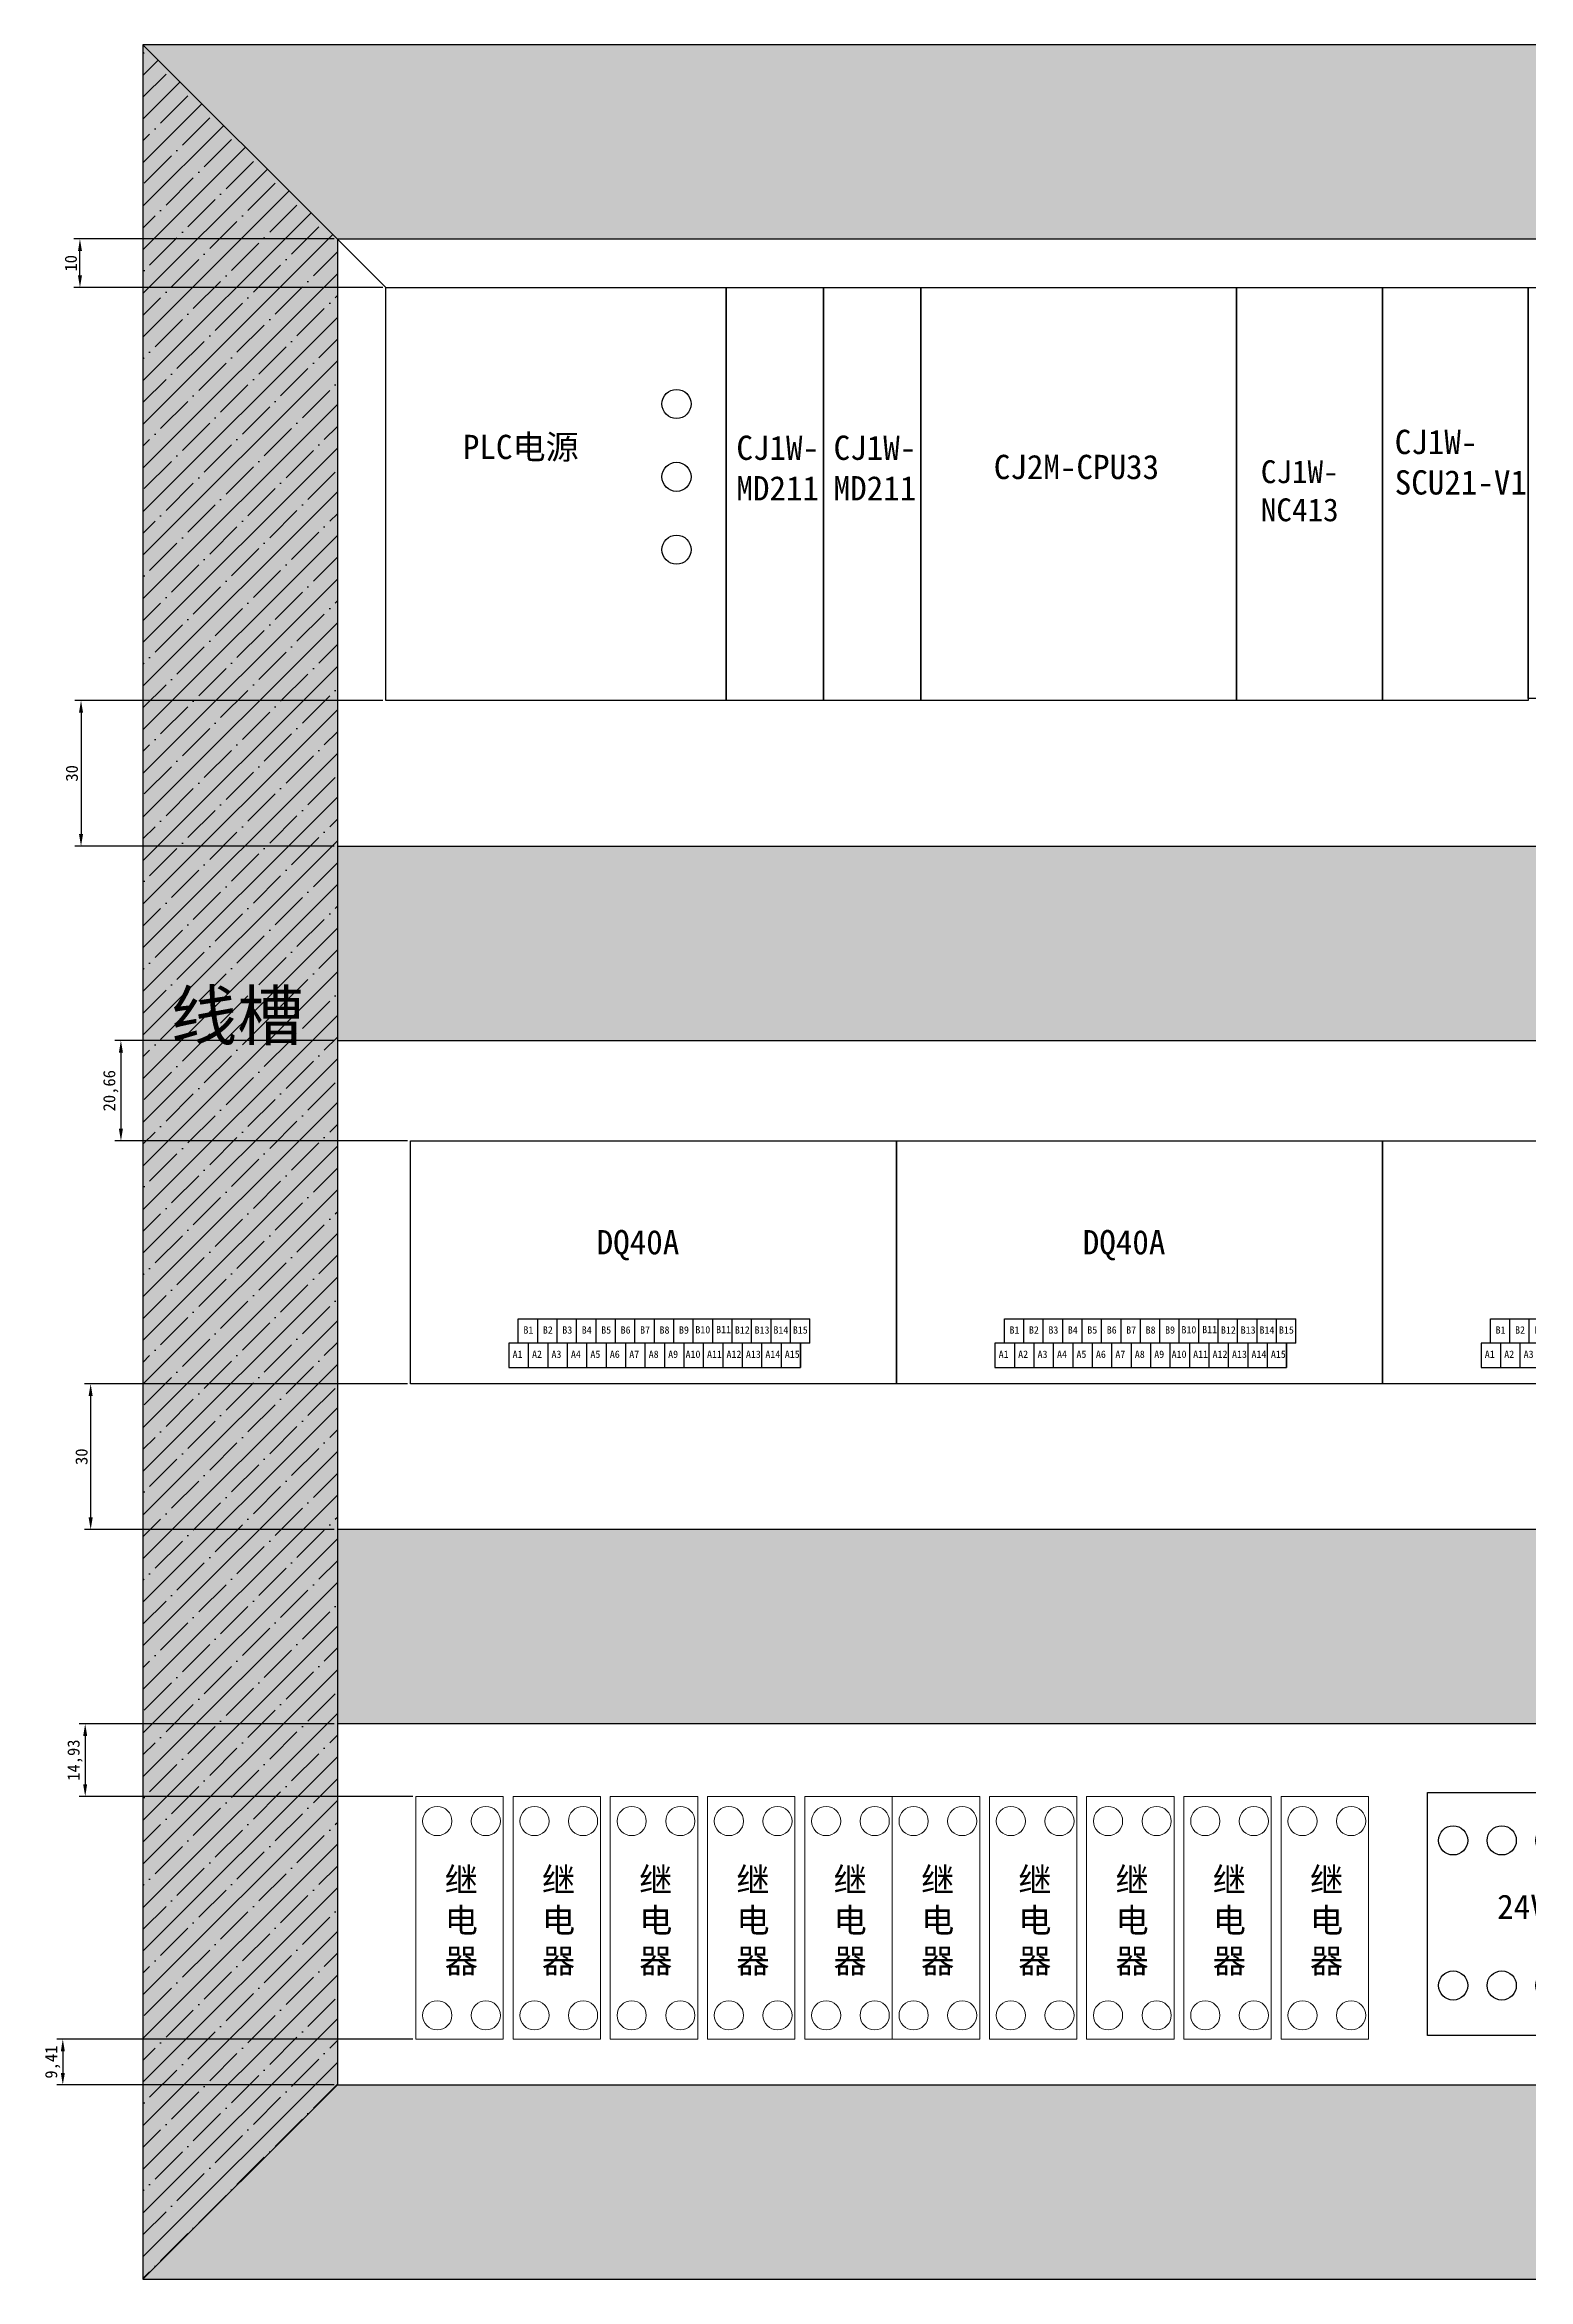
# Model space of a CAD drawing. Header units: millimetres. Extents: x -97 to 5214, y -62 to 3239.
# Drawn here: x 2716.3 to 3021.5, y 639.4 to 1099.4 of the extents above; entities that cross this region are included whole.
import ezdxf

# ---------------------------------------------------------------- set-up
doc = ezdxf.new("R2010")
doc.units = ezdxf.units.MM
doc.header["$PDMODE"] = 2
doc.header["$PDSIZE"] = -5
doc.styles.get("Standard").update_dxf_attribs({"font": 'SimSun.ttf'})
doc.dimstyles.new('ISO-25', dxfattribs={"dimtxt": 2.5, "dimasz": 2.5, "dimexe": 1.25, "dimexo": 0.625, "dimtad": 1, "dimtxsty": 'Standard', "dimcen": 2.5, "dimadec": 0, "dimazin": 0, "dimtfac": 1, "dimtmove": 0, "dimatfit": 3, "dimfxl": 0, "dimarcsym": 0})
pattern_1 = [(45, (0, 0), (-4.490128, 4.490128), []), (45, (4.49, 0), (-4.490128, 4.490128), [7.9375, -1.5875, 0, -1.5875])]

# ---------------------------------------------------------------- blocks, each defined once
blk = doc.blocks.new('PLC电源')
blk.add_lwpolyline([(519.96, 631.38), (589.96, 631.38), (589.96, 546.38), (519.96, 546.38)], close=True)
for centre in [(579.73, 607.42), (579.73, 592.42), (579.73, 577.42)]:
    blk.add_circle(centre, 3)
at = {"insert": (535.77, 601.07), "char_height": 5, "width": 44.9001, "attachment_point": 1}
blk.add_mtext('{\\fSimSun|b0|i0|c134|p2;PLC电源}', dxfattribs=at)
blk = doc.blocks.new('CJ1W-MD211')
blk.add_lwpolyline([(709.42, 632.23), (729.42, 632.23), (729.42, 547.23), (709.42, 547.23)], close=True)
at = {"insert": (711.51, 601.76), "char_height": 5, "width": 14.3448, "attachment_point": 1}
blk.add_mtext('{\\fSimSun|b0|i0|c134|p2;CJ1W-\\PMD211}', dxfattribs=at)
blk = doc.blocks.new('CJ2M-CPU33')
blk.add_lwpolyline([(618.08, 631.38), (683.08, 631.38), (683.08, 546.38), (618.08, 546.38)], close=True)
at = {"insert": (633.12, 596.95), "char_height": 5, "width": 57.8236, "attachment_point": 1}
blk.add_mtext('{\\fSimSun|b0|i0|c134|p2;CJ2M-CPU33}', dxfattribs=at)
blk = doc.blocks.new('CJ1W-SCU21-V1')
blk.add_lwpolyline([(737.1, 632.08), (767.1, 632.08), (767.1, 547.08), (737.1, 547.08)], close=True)
at = {"insert": (739.63, 602.81), "char_height": 5, "width": 27.4704, "attachment_point": 1}
blk.add_mtext('{\\fSimSun|b0|i0|c134|p2;CJ1W-\\PSCU21-V1}', dxfattribs=at)
blk = doc.blocks.new('CJ1W-AD081')
blk.add_lwpolyline([(854.28, 534.95), (884.28, 534.95), (884.28, 450.39), (854.28, 450.39)], close=True)
at = {"insert": (859.63, 506.91), "char_height": 5, "width": 19.1905, "attachment_point": 1}
blk.add_mtext('CJ1W-\\PAD081\\P-V1', dxfattribs=at)
blk = doc.blocks.new('DQ40A')
for p, q in [((1031.47, 594.72), (1091.47, 594.72)), ((1031.47, 589.72), (1031.47, 594.72)), ((1035.47, 589.72), (1035.47, 594.7)), ((1039.47, 589.72), (1039.47, 594.7)), ((1043.47, 589.72), (1043.47, 594.7)), ((1047.47, 589.72), (1047.47, 594.7)), ((1051.47, 589.72), (1051.47, 594.7)), ((1055.47, 589.72), (1055.47, 594.7)), ((1059.47, 589.72), (1059.47, 594.7)), ((1063.47, 589.72), (1063.47, 594.7)), ((1067.47, 589.71), (1067.47, 594.7)), ((1071.47, 589.72), (1071.47, 594.7)), ((1075.47, 589.72), (1075.47, 594.7)), ((1079.47, 589.72), (1079.47, 594.7)), ((1083.47, 589.72), (1083.47, 594.7)), ((1087.47, 589.72), (1087.47, 594.7)), ((1091.47, 589.71), (1091.47, 594.72)), ((1091.47, 589.72), (1029.54, 589.72)), ((1029.54, 589.72), (1029.54, 584.72)), ((1033.54, 589.72), (1033.54, 584.72)), ((1037.54, 589.72), (1037.54, 584.72)), ((1041.54, 589.72), (1041.54, 584.72)), ((1045.54, 589.72), (1045.54, 584.72)), ((1049.54, 589.72), (1049.54, 584.72)), ((1053.54, 589.72), (1053.54, 584.72)), ((1057.54, 589.72), (1057.54, 584.72)), ((1061.54, 589.72), (1061.54, 584.72)), ((1065.54, 589.72), (1065.54, 584.72)), ((1069.54, 589.72), (1069.54, 584.72)), ((1073.54, 589.72), (1073.54, 584.72)), ((1077.54, 589.72), (1077.54, 584.72)), ((1081.54, 589.72), (1081.54, 584.72)), ((1085.54, 589.72), (1085.54, 584.72)), ((1089.54, 584.72), (1089.54, 589.72)), ((1089.54, 589.72), (1089.54, 584.72)), ((1029.54, 584.72), (1089.54, 584.72))]:
    blk.add_line(p, q)
blk.add_lwpolyline([(1009.28, 631.36), (1109.28, 631.36), (1109.28, 581.36), (1009.28, 581.36)], close=True)
at = {"attachment_point": 1}
for s, insert, char_height, width in [('{\\fSimSun|b0|i0|c134|p2;DQ40A}', (1047.6, 613.01), 5, 37.7322), ('{\\fSimSun|b0|i0|c134|p2;B1}', (1032.54, 593.19), 1.5, 2.4888), ('{\\fSimSun|b0|i0|c134|p2;B2}', (1036.54, 593.19), 1.5, 2.4888), ('{\\fSimSun|b0|i0|c134|p2;B3}', (1040.54, 593.19), 1.5, 2.4888), ('{\\fSimSun|b0|i0|c134|p2;B4}', (1044.54, 593.19), 1.5, 2.4888), ('{\\fSimSun|b0|i0|c134|p2;B5}', (1048.54, 593.19), 1.5, 2.4888), ('{\\fSimSun|b0|i0|c134|p2;B6}', (1052.54, 593.19), 1.5, 2.4888), ('{\\fSimSun|b0|i0|c134|p2;B7}', (1056.54, 593.19), 1.5, 2.4888), ('{\\fSimSun|b0|i0|c134|p2;B8}', (1060.54, 593.19), 1.5, 2.4888), ('{\\fSimSun|b0|i0|c134|p2;B9}', (1064.54, 593.19), 1.5, 2.4888), ('{\\fSimSun|b0|i0|c134|p2;B10}', (1067.91, 593.23), 1.5, 2.4888), ('{\\fSimSun|b0|i0|c134|p2;B11}', (1072.18, 593.28), 1.5, 2.4888), ('{\\fSimSun|b0|i0|c134|p2;B12}', (1076.03, 593.19), 1.5, 2.4888), ('{\\fSimSun|b0|i0|c134|p2;B13}', (1080.1, 593.19), 1.5, 2.4888), ('{\\fSimSun|b0|i0|c134|p2;B14}', (1083.97, 593.19), 1.5, 2.4888), ('{\\fSimSun|b0|i0|c134|p2;B15}', (1087.97, 593.19), 1.5, 2.4888), ('{\\fSimSun|b0|i0|c134|p2;A1}', (1030.31, 588.2), 1.5, 2.4888), ('{\\fSimSun|b0|i0|c134|p2;A2}', (1034.31, 588.2), 1.5, 2.4888), ('{\\fSimSun|b0|i0|c134|p2;A3}', (1038.31, 588.2), 1.5, 2.4888), ('{\\fSimSun|b0|i0|c134|p2;A4}', (1042.31, 588.2), 1.5, 2.4888), ('{\\fSimSun|b0|i0|c134|p2;A5}', (1046.31, 588.2), 1.5, 2.4888), ('{\\fSimSun|b0|i0|c134|p2;A6}', (1050.31, 588.2), 1.5, 2.4888), ('{\\fSimSun|b0|i0|c134|p2;A7}', (1054.31, 588.2), 1.5, 2.4888), ('{\\fSimSun|b0|i0|c134|p2;A8}', (1058.31, 588.2), 1.5, 2.4888), ('{\\fSimSun|b0|i0|c134|p2;A9}', (1062.31, 588.2), 1.5, 2.4888), ('{\\fSimSun|b0|i0|c134|p2;A10}', (1065.89, 588.2), 1.5, 2.4888), ('{\\fSimSun|b0|i0|c134|p2;A11}', (1070.31, 588.2), 1.5, 2.4888), ('{\\fSimSun|b0|i0|c134|p2;A12}', (1074.31, 588.2), 1.5, 2.4888), ('{\\fSimSun|b0|i0|c134|p2;A13}', (1078.31, 588.2), 1.5, 2.4888), ('{\\fSimSun|b0|i0|c134|p2;A14}', (1082.31, 588.2), 1.5, 2.4888), ('{\\fSimSun|b0|i0|c134|p2;A15}', (1086.31, 588.2), 1.5, 2.4888)]:
    blk.add_mtext(s, dxfattribs=dict(at, insert=insert, char_height=char_height, width=width))
blk = doc.blocks.new('继电器')
at = {"lineweight": 0}
blk.add_lwpolyline([(6149.79, -963.47), (6167.79, -963.47), (6167.79, -1013.47), (6149.79, -1013.47)], close=True, dxfattribs=at)
for centre in [(6154.2, -968.55), (6164.2, -968.55), (6154.2, -1008.54), (6164.2, -1008.54)]:
    blk.add_circle(centre, 3, dxfattribs=at)
at = {"lineweight": 0, "insert": (6155.74, -978.14), "char_height": 5, "width": 9.5596, "attachment_point": 1}
blk.add_mtext('{\\fSimSun|b0|i0|c134|p2;继\\P电\\P器}', dxfattribs=at)
blk = doc.blocks.new('接地电源端子排')
blk.add_lwpolyline([(734.66, 745.19), (794.66, 745.19), (794.66, 695.19), (734.66, 695.19)], close=True)
for centre in [(739.93, 735.35), (749.93, 735.35), (759.93, 735.35), (769.93, 735.35), (779.93, 735.35), (789.93, 735.35), (739.93, 705.49), (749.93, 705.49), (759.93, 705.49), (769.93, 705.49), (779.93, 705.49), (789.93, 705.49)]:
    blk.add_circle(centre, 3)
at = {"insert": (748.99, 724.2), "char_height": 5, "width": 35.9921, "attachment_point": 1}
blk.add_mtext('{\\fSimSun|b0|i0|c134|p2;24V端子排}', dxfattribs=at)
blk = doc.blocks.new('*D109')
at = {"color": 0, "lineweight": -2}
for p, q in [((2775.85, 1059.42), (2722.27, 1059.42)), ((2723.52, 1051.92), (2723.52, 1056.92)), ((2785.85, 1049.42), (2722.27, 1049.42))]:
    blk.add_line(p, q, dxfattribs=at)
for points in [[(2723.11, 1056.92), (2723.94, 1056.92), (2723.52, 1059.42)], [(2723.11, 1051.92), (2723.94, 1051.92), (2723.52, 1049.42)]]:
    blk.add_solid(points, dxfattribs=at)
at = {"layer": 'Defpoints', "color": 0, "lineweight": -2}
for p in [(2723.52, 1059.42), (2776.47, 1059.42), (2786.47, 1049.42)]:
    blk.add_point(p, dxfattribs=at)
at = {"color": 0, "lineweight": -2, "insert": (2721.65, 1054.42), "char_height": 2.5, "attachment_point": 5, "rotation": 90}
blk.add_mtext('10', dxfattribs=at)
blk = doc.blocks.new('*D110')
at = {"color": 0, "lineweight": -2}
for p, q in [((2785.85, 964.42), (2722.49, 964.42)), ((2723.74, 961.92), (2723.74, 936.92)), ((2775.85, 934.42), (2722.49, 934.42))]:
    blk.add_line(p, q, dxfattribs=at)
for points in [[(2723.32, 961.92), (2724.16, 961.92), (2723.74, 964.42)], [(2723.32, 936.92), (2724.16, 936.92), (2723.74, 934.42)]]:
    blk.add_solid(points, dxfattribs=at)
at = {"layer": 'Defpoints', "color": 0, "lineweight": -2}
for p in [(2786.47, 964.42), (2723.74, 934.42), (2776.47, 934.42)]:
    blk.add_point(p, dxfattribs=at)
at = {"color": 0, "lineweight": -2, "insert": (2721.86, 949.42), "char_height": 2.5, "attachment_point": 5, "rotation": 90}
blk.add_mtext('30', dxfattribs=at)
blk = doc.blocks.new('*D111')
at = {"color": 0, "lineweight": -2}
for p, q in [((2775.85, 894.42), (2730.7, 894.42)), ((2731.95, 891.92), (2731.95, 876.25)), ((2790.87, 873.75), (2730.7, 873.75))]:
    blk.add_line(p, q, dxfattribs=at)
for points in [[(2731.53, 891.92), (2732.36, 891.92), (2731.95, 894.42)], [(2731.53, 876.25), (2732.36, 876.25), (2731.95, 873.75)]]:
    blk.add_solid(points, dxfattribs=at)
at = {"layer": 'Defpoints', "color": 0, "lineweight": -2}
for p in [(2776.47, 894.42), (2731.95, 873.75), (2791.5, 873.75)]:
    blk.add_point(p, dxfattribs=at)
at = {"color": 0, "lineweight": -2, "insert": (2729.86, 884.09), "char_height": 2.5, "attachment_point": 5, "rotation": 90}
blk.add_mtext('20,66', dxfattribs=at)
blk = doc.blocks.new('*D112')
at = {"color": 0, "lineweight": -2}
for p, q in [((2790.87, 823.75), (2724.47, 823.75)), ((2725.72, 821.25), (2725.72, 796.25)), ((2775.85, 793.75), (2724.47, 793.75))]:
    blk.add_line(p, q, dxfattribs=at)
for points in [[(2725.3, 821.25), (2726.14, 821.25), (2725.72, 823.75)], [(2725.3, 796.25), (2726.14, 796.25), (2725.72, 793.75)]]:
    blk.add_solid(points, dxfattribs=at)
at = {"layer": 'Defpoints', "color": 0, "lineweight": -2}
for p in [(2791.5, 823.75), (2725.72, 793.75), (2776.47, 793.75)]:
    blk.add_point(p, dxfattribs=at)
at = {"color": 0, "lineweight": -2, "insert": (2723.85, 808.75), "char_height": 2.5, "attachment_point": 5, "rotation": 90}
blk.add_mtext('30', dxfattribs=at)
blk = doc.blocks.new('*D113')
at = {"color": 0, "lineweight": -2}
for p, q in [((2775.85, 753.75), (2723.35, 753.75)), ((2724.6, 751.25), (2724.6, 741.33)), ((2791.99, 738.83), (2723.35, 738.83))]:
    blk.add_line(p, q, dxfattribs=at)
for points in [[(2724.18, 751.25), (2725.01, 751.25), (2724.6, 753.75)], [(2724.18, 741.33), (2725.01, 741.33), (2724.6, 738.83)]]:
    blk.add_solid(points, dxfattribs=at)
at = {"layer": 'Defpoints', "color": 0, "lineweight": -2}
for p in [(2776.47, 753.75), (2724.6, 738.83), (2792.61, 738.83)]:
    blk.add_point(p, dxfattribs=at)
at = {"color": 0, "lineweight": -2, "insert": (2722.51, 746.29), "char_height": 2.5, "attachment_point": 5, "rotation": 90}
blk.add_mtext('14,93', dxfattribs=at)
blk = doc.blocks.new('*D114')
at = {"color": 0, "lineweight": -2}
for p, q in [((2791.99, 688.83), (2718.74, 688.83)), ((2719.99, 686.33), (2719.99, 681.92)), ((2775.85, 679.42), (2718.74, 679.42))]:
    blk.add_line(p, q, dxfattribs=at)
for points in [[(2719.58, 686.33), (2720.41, 686.33), (2719.99, 688.83)], [(2719.58, 681.92), (2720.41, 681.92), (2719.99, 679.42)]]:
    blk.add_solid(points, dxfattribs=at)
at = {"layer": 'Defpoints', "color": 0, "lineweight": -2}
for p in [(2792.61, 688.83), (2719.99, 679.42), (2776.47, 679.42)]:
    blk.add_point(p, dxfattribs=at)
at = {"color": 0, "lineweight": -2, "insert": (2717.91, 684.12), "char_height": 2.5, "attachment_point": 5, "rotation": 90}
blk.add_mtext('9,41', dxfattribs=at)

msp = doc.modelspace()

# ---------------------------------------------------------------- hatches: boundary and pattern name
at = {"lineweight": -2}
h = msp.add_hatch(dxfattribs=at)
h.set_pattern_fill('ANSI35', color=0, style=0)
h.paths.add_polyline_path([(2776.475, 1059.417), (2736.475, 1099.417), (2736.475, 639.417), (2776.475, 679.417)])
h.paths.add_polyline_path([(2738.988, 888.327), (2772.432, 888.327), (2772.432, 907.549), (2738.988, 907.549)], flags=24)
h = msp.add_hatch(dxfattribs=at)
h.set_pattern_fill('ANSI35,_I', color=0, style=2)
h.set_pattern_definition(pattern_1)
h.paths.add_polyline_path([(3936.475, 1099.417), (2736.475, 1099.417), (2776.475, 1059.417), (3896.475, 1059.417)])
h.paths.add_polyline_path([(3301.244, 1071.583), (3334.688, 1071.583), (3334.688, 1090.805), (3301.244, 1090.805)], flags=24)
h = msp.add_hatch(dxfattribs=at)
h.set_pattern_fill('ANSI35,_O', color=0)
h.set_pattern_definition(pattern_1)
h.paths.add_polyline_path([(3936.475, 1099.417), (2736.475, 1099.417), (2736.475, 639.417), (3936.475, 639.417)])
h.paths.add_polyline_path([(2776.475, 679.417), (2776.475, 1059.417), (3896.475, 1059.417), (3896.475, 679.417)], flags=16)
h.paths.add_polyline_path([(3229.928, 707.861), (3140.141, 707.861), (3140.141, 729.076), (3229.928, 729.076), (3319.714, 729.076), (3319.714, 707.861)], flags=0)
h.paths.add_polyline_path([(3234.793, 712.793, -1), (3238.602, 712.793, -1)], flags=0)
h.paths.add_polyline_path([(3238.951, 712.793, -1), (3242.76, 712.793, -1)], flags=0)
h.paths.add_polyline_path([(3230.635, 712.793, -1), (3234.444, 712.793, -1)], flags=0)
h.paths.add_polyline_path([(3243.108, 712.793, -1), (3246.917, 712.793, -1)], flags=0)
h.paths.add_polyline_path([(3247.266, 712.793, -1), (3251.075, 712.793, -1)], flags=0)
h.paths.add_polyline_path([(3224.002, 712.793, -1), (3227.811, 712.793, -1)], flags=0)
h.paths.add_polyline_path([(3251.424, 712.793, -1), (3255.233, 712.793, -1)], flags=0)
h.paths.add_polyline_path([(3219.844, 712.793, -1), (3223.653, 712.793, -1)], flags=0)
h.paths.add_polyline_path([(3255.581, 712.793, -1), (3259.39, 712.793, -1)], flags=0)
h.paths.add_polyline_path([(3215.686, 712.793, -1), (3219.495, 712.793, -1)], flags=0)
h.paths.add_polyline_path([(3259.739, 712.793, -1), (3263.548, 712.793, -1)], flags=0)
h.paths.add_polyline_path([(3211.529, 712.793, -1), (3215.338, 712.793, -1)], flags=0)
h.paths.add_polyline_path([(3237.658, 716.49), (3236.175, 716.49), (3236.175, 718.208), (3235.471, 718.208), (3235.471, 719.206), (3235.471, 720.203), (3235.471, 721.201), (3238.235, 721.201), (3238.235, 720.203), (3238.235, 719.206), (3238.235, 718.208), (3237.658, 718.208)], flags=0)
h.paths.add_polyline_path([(3240.332, 716.49), (3240.332, 718.208), (3239.629, 718.208), (3239.629, 719.206), (3239.629, 720.203), (3239.629, 721.201), (3242.392, 721.201), (3242.392, 720.203), (3242.392, 719.206), (3242.392, 718.208), (3241.816, 718.208), (3241.816, 716.49)], flags=0)
h.paths.add_polyline_path([(3233.501, 716.49), (3232.017, 716.49), (3232.017, 718.208), (3231.313, 718.208), (3231.313, 719.206), (3231.313, 720.203), (3231.313, 721.201), (3234.077, 721.201), (3234.077, 720.203), (3234.077, 719.206), (3234.077, 718.208), (3233.501, 718.208)], flags=0)
h.paths.add_polyline_path([(3244.49, 716.49), (3244.49, 718.208), (3243.786, 718.208), (3243.786, 719.206), (3243.786, 720.203), (3243.786, 721.201), (3246.55, 721.201), (3246.55, 720.203), (3246.55, 719.206), (3246.55, 718.208), (3245.973, 718.208), (3245.973, 716.49)], flags=0)
h.paths.add_polyline_path([(3248.648, 716.49), (3248.648, 718.208), (3247.944, 718.208), (3247.944, 719.206), (3247.944, 720.203), (3247.944, 721.201), (3250.707, 721.201), (3250.707, 720.203), (3250.707, 719.206), (3250.707, 718.208), (3250.131, 718.208), (3250.131, 716.49)], flags=0)
h.paths.add_polyline_path([(3226.867, 716.49), (3225.383, 716.49), (3225.383, 718.208), (3224.68, 718.208), (3224.68, 719.206), (3224.68, 720.203), (3224.68, 721.201), (3227.443, 721.201), (3227.443, 720.203), (3227.443, 719.206), (3227.443, 718.208), (3226.867, 718.208)], flags=0)
h.paths.add_polyline_path([(3263.896, 712.793, -1), (3267.705, 712.793, -1)], flags=0)
h.paths.add_polyline_path([(3207.371, 712.793, -1), (3211.18, 712.793, -1)], flags=0)
h.paths.add_polyline_path([(3252.805, 716.49), (3252.805, 718.208), (3252.102, 718.208), (3252.102, 719.206), (3252.102, 720.203), (3252.102, 721.201), (3254.865, 721.201), (3254.865, 720.203), (3254.865, 719.206), (3254.865, 718.208), (3254.289, 718.208), (3254.289, 716.49)], flags=0)
h.paths.add_polyline_path([(3222.709, 716.49), (3221.226, 716.49), (3221.226, 718.208), (3220.522, 718.208), (3220.522, 719.206), (3220.522, 720.203), (3220.522, 721.201), (3223.285, 721.201), (3223.285, 720.203), (3223.285, 719.206), (3223.285, 718.208), (3222.709, 718.208)], flags=0)
h.paths.add_polyline_path([(3256.963, 716.49), (3256.963, 718.208), (3256.259, 718.208), (3256.259, 719.206), (3256.259, 720.203), (3256.259, 721.201), (3259.023, 721.201), (3259.023, 720.203), (3259.023, 719.206), (3259.023, 718.208), (3258.446, 718.208), (3258.446, 716.49)], flags=0)
h.paths.add_polyline_path([(3218.551, 716.49), (3217.068, 716.49), (3217.068, 718.208), (3216.364, 718.208), (3216.364, 719.206), (3216.364, 720.203), (3216.364, 721.201), (3219.128, 721.201), (3219.128, 720.203), (3219.128, 719.206), (3219.128, 718.208), (3218.551, 718.208)], flags=0)
h.paths.add_polyline_path([(3268.054, 712.793, -1), (3271.863, 712.793, -1)], flags=0)
h.paths.add_polyline_path([(3203.214, 712.793, -1), (3207.023, 712.793, -1)], flags=0)
h.paths.add_polyline_path([(3261.12, 716.49), (3261.12, 718.208), (3260.417, 718.208), (3260.417, 719.206), (3260.417, 720.203), (3260.417, 721.201), (3263.18, 721.201), (3263.18, 720.203), (3263.18, 719.206), (3263.18, 718.208), (3262.604, 718.208), (3262.604, 716.49)], flags=0)
h.paths.add_polyline_path([(3214.394, 716.49), (3212.91, 716.49), (3212.91, 718.208), (3212.207, 718.208), (3212.207, 719.206), (3212.207, 720.203), (3212.207, 721.201), (3214.97, 721.201), (3214.97, 720.203), (3214.97, 719.206), (3214.97, 718.208), (3214.394, 718.208)], flags=0)
h.paths.add_polyline_path([(3272.212, 712.793, -1), (3276.021, 712.793, -1)], flags=0)
h.paths.add_polyline_path([(3199.056, 712.793, -1), (3202.865, 712.793, -1)], flags=0)
h.paths.add_polyline_path([(3234.793, 724.617, -1), (3238.602, 724.617, -1)], flags=0)
h.paths.add_polyline_path([(3238.951, 724.617, -1), (3242.76, 724.617, -1)], flags=0)
h.paths.add_polyline_path([(3265.278, 716.49), (3265.278, 718.208), (3264.574, 718.208), (3264.574, 719.206), (3264.574, 720.203), (3264.574, 721.201), (3267.338, 721.201), (3267.338, 720.203), (3267.338, 719.206), (3267.338, 718.208), (3266.761, 718.208), (3266.761, 716.49)], flags=0)
h.paths.add_polyline_path([(3230.635, 724.617, -1), (3234.444, 724.617, -1)], flags=0)
h.paths.add_polyline_path([(3210.236, 716.49), (3208.753, 716.49), (3208.753, 718.208), (3208.049, 718.208), (3208.049, 719.206), (3208.049, 720.203), (3208.049, 721.201), (3210.813, 721.201), (3210.813, 720.203), (3210.813, 719.206), (3210.813, 718.208), (3210.236, 718.208)], flags=0)
h.paths.add_polyline_path([(3243.108, 724.617, -1), (3246.917, 724.617, -1)], flags=0)
h.paths.add_polyline_path([(3247.266, 724.617, -1), (3251.075, 724.617, -1)], flags=0)
h.paths.add_polyline_path([(3224.002, 724.617, -1), (3227.811, 724.617, -1)], flags=0)
h.paths.add_polyline_path([(3251.424, 724.617, -1), (3255.233, 724.617, -1)], flags=0)
h.paths.add_polyline_path([(3219.844, 724.617, -1), (3223.653, 724.617, -1)], flags=0)
h.paths.add_polyline_path([(3276.369, 712.793, -1), (3280.178, 712.793, -1)], flags=0)
h.paths.add_polyline_path([(3269.436, 716.49), (3269.436, 718.208), (3268.732, 718.208), (3268.732, 719.206), (3268.732, 720.203), (3268.732, 721.201), (3271.495, 721.201), (3271.495, 720.203), (3271.495, 719.206), (3271.495, 718.208), (3270.919, 718.208), (3270.919, 716.49)], flags=0)
h.paths.add_polyline_path([(3206.079, 716.49), (3204.595, 716.49), (3204.595, 718.208), (3203.892, 718.208), (3203.892, 719.206), (3203.892, 720.203), (3203.892, 721.201), (3206.655, 721.201), (3206.655, 720.203), (3206.655, 719.206), (3206.655, 718.208), (3206.079, 718.208)], flags=0)
h.paths.add_polyline_path([(3194.898, 712.793, -1), (3198.707, 712.793, -1)], flags=0)
h.paths.add_polyline_path([(3255.581, 724.617, -1), (3259.39, 724.617, -1)], flags=0)
h.paths.add_polyline_path([(3215.686, 724.617, -1), (3219.495, 724.617, -1)], flags=0)
h.paths.add_polyline_path([(3273.593, 716.49), (3273.593, 718.208), (3272.89, 718.208), (3272.89, 719.206), (3272.89, 720.203), (3272.89, 721.201), (3275.653, 721.201), (3275.653, 720.203), (3275.653, 719.206), (3275.653, 718.208), (3275.077, 718.208), (3275.077, 716.49)], flags=0)
h.paths.add_polyline_path([(3259.739, 724.617, -1), (3263.548, 724.617, -1)], flags=0)
h.paths.add_polyline_path([(3201.921, 716.49), (3200.438, 716.49), (3200.438, 718.208), (3199.734, 718.208), (3199.734, 719.206), (3199.734, 720.203), (3199.734, 721.201), (3202.497, 721.201), (3202.497, 720.203), (3202.497, 719.206), (3202.497, 718.208), (3201.921, 718.208)], flags=0)
h.paths.add_polyline_path([(3211.529, 724.617, -1), (3215.338, 724.617, -1)], flags=0)
h.paths.add_polyline_path([(3280.527, 712.793, -1), (3284.336, 712.793, -1)], flags=0)
h.paths.add_polyline_path([(3190.741, 712.793, -1), (3194.55, 712.793, -1)], flags=0)
h.paths.add_polyline_path([(3263.896, 724.617, -1), (3267.705, 724.617, -1)], flags=0)
h.paths.add_polyline_path([(3207.371, 724.617, -1), (3211.18, 724.617, -1)], flags=0)
h.paths.add_polyline_path([(3277.751, 716.49), (3277.751, 718.208), (3277.047, 718.208), (3277.047, 719.206), (3277.047, 720.203), (3277.047, 721.201), (3279.811, 721.201), (3279.811, 720.203), (3279.811, 719.206), (3279.811, 718.208), (3279.234, 718.208), (3279.234, 716.49)], flags=0)
h.paths.add_polyline_path([(3197.763, 716.49), (3196.28, 716.49), (3196.28, 718.208), (3195.576, 718.208), (3195.576, 719.206), (3195.576, 720.203), (3195.576, 721.201), (3198.34, 721.201), (3198.34, 720.203), (3198.34, 719.206), (3198.34, 718.208), (3197.763, 718.208)], flags=0)
h.paths.add_polyline_path([(3284.684, 712.793, -1), (3288.493, 712.793, -1)], flags=0)
h.paths.add_polyline_path([(3268.054, 724.617, -1), (3271.863, 724.617, -1)], flags=0)
h.paths.add_polyline_path([(3186.583, 712.793, -1), (3190.392, 712.793, -1)], flags=0)
h.paths.add_polyline_path([(3203.214, 724.617, -1), (3207.023, 724.617, -1)], flags=0)
h.paths.add_polyline_path([(3281.908, 716.49), (3281.908, 718.208), (3281.205, 718.208), (3281.205, 719.206), (3281.205, 720.203), (3281.205, 721.201), (3283.968, 721.201), (3283.968, 720.203), (3283.968, 719.206), (3283.968, 718.208), (3283.392, 718.208), (3283.392, 716.49)], flags=0)
h.paths.add_polyline_path([(3193.606, 716.49), (3192.122, 716.49), (3192.122, 718.208), (3191.419, 718.208), (3191.419, 719.206), (3191.419, 720.203), (3191.419, 721.201), (3194.182, 721.201), (3194.182, 720.203), (3194.182, 719.206), (3194.182, 718.208), (3193.606, 718.208)], flags=0)
h.paths.add_polyline_path([(3272.212, 724.617, -1), (3276.021, 724.617, -1)], flags=0)
h.paths.add_polyline_path([(3199.056, 724.617, -1), (3202.865, 724.617, -1)], flags=0)
h.paths.add_polyline_path([(3288.842, 712.793, -1), (3292.651, 712.793, -1)], flags=0)
h.paths.add_polyline_path([(3182.426, 712.793, -1), (3186.234, 712.793, -1)], flags=0)
h.paths.add_polyline_path([(3276.369, 724.617, -1), (3280.178, 724.617, -1)], flags=0)
h.paths.add_polyline_path([(3286.066, 716.49), (3286.066, 718.208), (3285.362, 718.208), (3285.362, 719.206), (3285.362, 720.203), (3285.362, 721.201), (3288.126, 721.201), (3288.126, 720.203), (3288.126, 719.206), (3288.126, 718.208), (3287.549, 718.208), (3287.549, 716.49)], flags=0)
h.paths.add_polyline_path([(3189.448, 716.49), (3187.965, 716.49), (3187.965, 718.208), (3187.261, 718.208), (3187.261, 719.206), (3187.261, 720.203), (3187.261, 721.201), (3190.025, 721.201), (3190.025, 720.203), (3190.025, 719.206), (3190.025, 718.208), (3189.448, 718.208)], flags=0)
h.paths.add_polyline_path([(3194.898, 724.617, -1), (3198.707, 724.617, -1)], flags=0)
h.paths.add_polyline_path([(3293, 712.793, -1), (3296.809, 712.793, -1)], flags=0)
h.paths.add_polyline_path([(3178.268, 712.793, -1), (3182.077, 712.793, -1)], flags=0)
h.paths.add_polyline_path([(3280.527, 724.617, -1), (3284.336, 724.617, -1)], flags=0)
h.paths.add_polyline_path([(3190.741, 724.617, -1), (3194.55, 724.617, -1)], flags=0)
h.paths.add_polyline_path([(3290.224, 716.49), (3290.224, 718.208), (3289.52, 718.208), (3289.52, 719.206), (3289.52, 720.203), (3289.52, 721.201), (3292.283, 721.201), (3292.283, 720.203), (3292.283, 719.206), (3292.283, 718.208), (3291.707, 718.208), (3291.707, 716.49)], flags=0)
h.paths.add_polyline_path([(3185.291, 716.49), (3183.807, 716.49), (3183.807, 718.208), (3183.104, 718.208), (3183.104, 719.206), (3183.104, 720.203), (3183.104, 721.201), (3185.867, 721.201), (3185.867, 720.203), (3185.867, 719.206), (3185.867, 718.208), (3185.291, 718.208)], flags=0)
h.paths.add_polyline_path([(3284.684, 724.617, -1), (3288.493, 724.617, -1)], flags=0)
h.paths.add_polyline_path([(3297.157, 712.793, -1), (3300.966, 712.793, -1)], flags=0)
h.paths.add_polyline_path([(3186.583, 724.617, -1), (3190.392, 724.617, -1)], flags=0)
h.paths.add_polyline_path([(3174.11, 712.793, -1), (3177.919, 712.793, -1)], flags=0)
h.paths.add_polyline_path([(3294.381, 716.49), (3294.381, 718.208), (3293.678, 718.208), (3293.678, 719.206), (3293.678, 720.203), (3293.678, 721.201), (3296.441, 721.201), (3296.441, 720.203), (3296.441, 719.206), (3296.441, 718.208), (3295.865, 718.208), (3295.865, 716.49)], flags=0)
h.paths.add_polyline_path([(3181.133, 716.49), (3179.65, 716.49), (3179.65, 718.208), (3178.946, 718.208), (3178.946, 719.206), (3178.946, 720.203), (3178.946, 721.201), (3181.709, 721.201), (3181.709, 720.203), (3181.709, 719.206), (3181.709, 718.208), (3181.133, 718.208)], flags=0)
h.paths.add_polyline_path([(3288.842, 724.617, -1), (3292.651, 724.617, -1)], flags=0)
h.paths.add_polyline_path([(3182.426, 724.617, -1), (3186.234, 724.617, -1)], flags=0)
h.paths.add_polyline_path([(3301.315, 712.793, -1), (3305.124, 712.793, -1)], flags=0)
h.paths.add_polyline_path([(3169.953, 712.793, -1), (3173.762, 712.793, -1)], flags=0)
h.paths.add_polyline_path([(3298.539, 716.49), (3298.539, 718.208), (3297.835, 718.208), (3297.835, 719.206), (3297.835, 720.203), (3297.835, 721.201), (3300.599, 721.201), (3300.599, 720.203), (3300.599, 719.206), (3300.599, 718.208), (3300.022, 718.208), (3300.022, 716.49)], flags=0)
h.paths.add_polyline_path([(3176.975, 716.49), (3175.492, 716.49), (3175.492, 718.208), (3174.788, 718.208), (3174.788, 719.206), (3174.788, 720.203), (3174.788, 721.201), (3177.552, 721.201), (3177.552, 720.203), (3177.552, 719.206), (3177.552, 718.208), (3176.975, 718.208)], flags=0)
h.paths.add_polyline_path([(3293, 724.617, -1), (3296.809, 724.617, -1)], flags=0)
h.paths.add_polyline_path([(3178.268, 724.617, -1), (3182.077, 724.617, -1)], flags=0)
h.paths.add_polyline_path([(3305.472, 712.793, -1), (3309.281, 712.793, -1)], flags=0)
h.paths.add_polyline_path([(3165.795, 712.793, -1), (3169.604, 712.793, -1)], flags=0)
h.paths.add_polyline_path([(3302.696, 716.49), (3302.696, 718.208), (3301.993, 718.208), (3301.993, 719.206), (3301.993, 720.203), (3301.993, 721.201), (3304.756, 721.201), (3304.756, 720.203), (3304.756, 719.206), (3304.756, 718.208), (3304.18, 718.208), (3304.18, 716.49)], flags=0)
h.paths.add_polyline_path([(3172.818, 716.49), (3171.334, 716.49), (3171.334, 718.208), (3170.631, 718.208), (3170.631, 719.206), (3170.631, 720.203), (3170.631, 721.201), (3173.394, 721.201), (3173.394, 720.203), (3173.394, 719.206), (3173.394, 718.208), (3172.818, 718.208)], flags=0)
h.paths.add_polyline_path([(3297.157, 724.617, -1), (3300.966, 724.617, -1)], flags=0)
h.paths.add_polyline_path([(3174.11, 724.617, -1), (3177.919, 724.617, -1)], flags=0)
h.paths.add_polyline_path([(3309.63, 712.793, -1), (3313.439, 712.793, -1)], flags=0)
h.paths.add_polyline_path([(3306.854, 716.49), (3306.854, 718.208), (3306.15, 718.208), (3306.15, 719.206), (3306.15, 720.203), (3306.15, 721.201), (3308.914, 721.201), (3308.914, 720.203), (3308.914, 719.206), (3308.914, 718.208), (3308.337, 718.208), (3308.337, 716.49)], flags=0)
h.paths.add_polyline_path([(3161.637, 712.793, -1), (3165.446, 712.793, -1)], flags=0)
h.paths.add_polyline_path([(3168.66, 716.49), (3167.177, 716.49), (3167.177, 718.208), (3166.473, 718.208), (3166.473, 719.206), (3166.473, 720.203), (3166.473, 721.201), (3169.237, 721.201), (3169.237, 720.203), (3169.237, 719.206), (3169.237, 718.208), (3168.66, 718.208)], flags=0)
h.paths.add_polyline_path([(3301.315, 724.617, -1), (3305.124, 724.617, -1)], flags=0)
h.paths.add_polyline_path([(3169.953, 724.617, -1), (3173.762, 724.617, -1)], flags=0)
h.paths.add_polyline_path([(3313.788, 712.793, -1), (3317.597, 712.793, -1)], flags=0)
h.paths.add_polyline_path([(3311.012, 716.49), (3311.012, 718.208), (3310.308, 718.208), (3310.308, 719.206), (3310.308, 720.203), (3310.308, 721.201), (3313.071, 721.201), (3313.071, 720.203), (3313.071, 719.206), (3313.071, 718.208), (3312.495, 718.208), (3312.495, 716.49)], flags=0)
h.paths.add_polyline_path([(3164.503, 716.49), (3163.019, 716.49), (3163.019, 718.208), (3162.315, 718.208), (3162.315, 719.206), (3162.315, 720.203), (3162.315, 721.201), (3165.079, 721.201), (3165.079, 720.203), (3165.079, 719.206), (3165.079, 718.208), (3164.503, 718.208)], flags=0)
h.paths.add_polyline_path([(3157.48, 712.793, -1), (3161.289, 712.793, -1)], flags=0)
h.paths.add_polyline_path([(3305.472, 724.617, -1), (3309.281, 724.617, -1)], flags=0)
h.paths.add_polyline_path([(3165.795, 724.617, -1), (3169.604, 724.617, -1)], flags=0)
h.paths.add_polyline_path([(3315.169, 716.49), (3315.169, 718.208), (3314.466, 718.208), (3314.466, 719.206), (3314.466, 720.203), (3314.466, 721.201), (3317.229, 721.201), (3317.229, 720.203), (3317.229, 719.206), (3317.229, 718.208), (3316.653, 718.208), (3316.653, 716.49)], flags=0)
h.paths.add_polyline_path([(3160.345, 716.49), (3158.862, 716.49), (3158.862, 718.208), (3158.158, 718.208), (3158.158, 719.206), (3158.158, 720.203), (3158.158, 721.201), (3160.921, 721.201), (3160.921, 720.203), (3160.921, 719.206), (3160.921, 718.208), (3160.345, 718.208)], flags=0)
h.paths.add_polyline_path([(3309.63, 724.617, -1), (3313.439, 724.617, -1)], flags=0)
h.paths.add_polyline_path([(3153.322, 712.793, -1), (3157.131, 712.793, -1)], flags=0)
h.paths.add_polyline_path([(3161.637, 724.617, -1), (3165.446, 724.617, -1)], flags=0)
h.paths.add_polyline_path([(3313.788, 724.617, -1), (3317.597, 724.617, -1)], flags=0)
h.paths.add_polyline_path([(3156.187, 716.49), (3154.704, 716.49), (3154.704, 718.208), (3154, 718.208), (3154, 719.206), (3154, 720.203), (3154, 721.201), (3156.764, 721.201), (3156.764, 720.203), (3156.764, 719.206), (3156.764, 718.208), (3156.187, 718.208)], flags=0)
h.paths.add_polyline_path([(3157.48, 724.617, -1), (3161.289, 724.617, -1)], flags=0)
h.paths.add_polyline_path([(3149.165, 712.793, -1), (3152.974, 712.793, -1)], flags=0)
h.paths.add_polyline_path([(3152.03, 716.49), (3150.546, 716.49), (3150.546, 718.208), (3149.843, 718.208), (3149.843, 719.206), (3149.843, 720.203), (3149.843, 721.201), (3152.606, 721.201), (3152.606, 720.203), (3152.606, 719.206), (3152.606, 718.208), (3152.03, 718.208)], flags=0)
h.paths.add_polyline_path([(3153.322, 724.617, -1), (3157.131, 724.617, -1)], flags=0)
h.paths.add_polyline_path([(3145.007, 712.793, -1), (3148.816, 712.793, -1)], flags=0)
h.paths.add_polyline_path([(3149.165, 724.617, -1), (3152.974, 724.617, -1)], flags=0)
h.paths.add_polyline_path([(3147.872, 716.49), (3146.389, 716.49), (3146.389, 718.208), (3145.685, 718.208), (3145.685, 719.206), (3145.685, 720.203), (3145.685, 721.201), (3148.448, 721.201), (3148.448, 720.203), (3148.448, 719.206), (3148.448, 718.208), (3147.872, 718.208)], flags=0)
h.paths.add_polyline_path([(3140.849, 712.793, -1), (3144.658, 712.793, -1)], flags=0)
h.paths.add_polyline_path([(3145.007, 724.617, -1), (3148.816, 724.617, -1)], flags=0)
h.paths.add_polyline_path([(3143.714, 716.49), (3142.231, 716.49), (3142.231, 718.208), (3141.527, 718.208), (3141.527, 719.206), (3141.527, 720.203), (3141.527, 721.201), (3144.291, 721.201), (3144.291, 720.203), (3144.291, 719.206), (3144.291, 718.208), (3143.714, 718.208)], flags=0)
h.paths.add_polyline_path([(3140.849, 724.617, -1), (3144.658, 724.617, -1)], flags=0)
h.paths.add_polyline_path([(3120.746, 689.607), (3060.746, 689.607), (3060.746, 739.607), (3120.746, 739.607)], flags=0)
h.paths.add_polyline_path([(3113.012, 699.901, -1), (3119.012, 699.901, -1)], flags=0)
h.paths.add_polyline_path([(3103.012, 699.901, -1), (3109.012, 699.901, -1)], flags=0)
h.paths.add_polyline_path([(3113.012, 729.766, -1), (3119.012, 729.766, -1)], flags=0)
h.paths.add_polyline_path([(3093.012, 699.901, -1), (3099.012, 699.901, -1)], flags=0)
h.paths.add_polyline_path([(3103.012, 729.766, -1), (3109.012, 729.766, -1)], flags=0)
h.paths.add_polyline_path([(3083.012, 699.901, -1), (3089.012, 699.901, -1)], flags=0)
h.paths.add_polyline_path([(3093.012, 729.766, -1), (3099.012, 729.766, -1)], flags=0)
h.paths.add_polyline_path([(3073.012, 699.901, -1), (3079.012, 699.901, -1)], flags=0)
h.paths.add_polyline_path([(3083.012, 729.766, -1), (3089.012, 729.766, -1)], flags=0)
h.paths.add_polyline_path([(3073.012, 729.766, -1), (3079.012, 729.766, -1)], flags=0)
h.paths.add_polyline_path([(3063.012, 699.901, -1), (3069.012, 699.901, -1)], flags=0)
h.paths.add_polyline_path([(3063.012, 729.766, -1), (3069.012, 729.766, -1)], flags=0)
h.paths.add_polyline_path([(3201.475, 964.417), (3171.475, 964.417), (3171.475, 1049.417), (3201.475, 1049.417)], flags=0)
h.paths.add_polyline_path([(2991.475, 964.417), (2961.475, 964.417), (2961.475, 1049.417), (2991.475, 1049.417)], flags=0)
h.paths.add_polyline_path([(3643.415, 718.727), (3643.415, 838.727), (3728.415, 838.727), (3728.415, 718.727)], flags=0)
h.paths.add_polyline_path([(3757.723, 732.943), (3757.723, 812.943), (3867.723, 812.943), (3867.723, 732.943)], flags=0)
h.paths.add_polyline_path([(3073.459, 710.533), (3107.959, 710.533), (3107.959, 720.144), (3073.459, 720.144)], flags=8)
h.paths.add_polyline_path([(3088.127, 768.165), (3121.571, 768.165), (3121.571, 787.387), (3088.127, 787.387)], flags=8)
h.paths.add_polyline_path([(3408.975, 775.099), (3442.419, 775.099), (3442.419, 794.321), (3408.975, 794.321)], flags=8)
h.paths.add_polyline_path([(3900.402, 880.57), (3933.846, 880.57), (3933.846, 899.793), (3900.402, 899.793)], flags=24)
h.paths.add_polyline_path([(2738.988, 888.327), (2772.432, 888.327), (2772.432, 907.549), (2738.988, 907.549)], flags=24)
h.paths.add_polyline_path([(3296.309, 648.946), (3329.753, 648.946), (3329.753, 668.168), (3296.309, 668.168)], flags=24)
h.paths.add_polyline_path([(3303.957, 904.492), (3337.401, 904.492), (3337.401, 923.715), (3303.957, 923.715)], flags=8)
h.paths.add_polyline_path([(3301.244, 1071.583), (3334.688, 1071.583), (3334.688, 1090.805), (3301.244, 1090.805)], flags=24)
h.paths.add_polyline_path([(3796.109, 770.256), (3828.583, 770.256), (3828.583, 779.303), (3796.109, 779.303)], flags=8)
h.paths.add_polyline_path([(3667.295, 773.954), (3703.116, 773.954), (3703.116, 783.001), (3667.295, 783.001)], flags=8)
h.paths.add_polyline_path([(3172.435, 1004.675), (3191.548, 1004.675), (3191.548, 1021.565), (3172.435, 1021.565)], flags=8)
h.paths.add_polyline_path([(2965.07, 999.198), (2984.315, 999.198), (2984.315, 1016.089), (2965.07, 1016.089)], flags=8)
h = msp.add_hatch(dxfattribs=at)
h.set_pattern_fill('ANSI35,_I', color=0, style=2)
h.set_pattern_definition([(45, (2776.475, 894.4175), (-4.490128, 4.490128), []), (45, (2780.965, 894.4175), (-4.490128, 4.490128), [7.9375, -1.5875, 0, -1.5875])])
h.paths.add_polyline_path([(3896.475, 934.417), (2776.475, 934.417), (2776.475, 894.417), (3896.475, 894.417)])
h = msp.add_hatch(dxfattribs=at)
h.set_pattern_fill('ANSI35', color=0, style=0)
h.paths.add_polyline_path([(3405.836, 793.754), (2776.475, 793.754), (2776.475, 753.754), (3405.836, 753.754)])
h.paths.add_polyline_path([(3088.127, 768.165), (3121.571, 768.165), (3121.571, 787.387), (3088.127, 787.387)], flags=24)

# ---------------------------------------------------------------- linework, layer by layer
at = {"color": 0, "lineweight": -2}
for p, q in [((2736.475, 1099.417), (2776.475, 1059.417)), ((2776.475, 1059.417), (2776.475, 679.417)), ((3896.475, 1059.417), (2776.475, 1059.417)), ((2776.475, 1059.417), (2786.475, 1049.417)), ((2776.475, 934.417), (3896.475, 934.417)), ((2776.475, 894.417), (3896.475, 894.417)), ((2776.475, 874.417), (2776.475, 824.417)), ((3405.836, 793.754), (2776.475, 793.754)), ((3405.836, 753.754), (2776.475, 753.754)), ((2736.475, 639.417), (2776.475, 679.417)), ((2776.475, 679.417), (3896.475, 679.417))]:
    msp.add_line(p, q, dxfattribs=at)
for points in [[(2736.475, 639.417), (3936.475, 639.417), (3936.475, 1099.417), (2736.475, 1099.417)], [(2961.475, 1049.417), (2991.475, 1049.417), (2991.475, 964.417), (2961.475, 964.417)]]:
    msp.add_lwpolyline(points, close=True, dxfattribs=at)

# ---------------------------------------------------------------- block references
for name, p in [('PLC电源', (2266.519, 418.042)), ('CJ1W-MD211', (2147.055, 417.185)), ('CJ1W-MD211', (2167.055, 417.185)), ('CJ2M-CPU33', (2278.397, 418.042)), ('CJ1W-SCU21-V1', (2254.37, 417.34)), ('CJ1W-AD081', (2167.194, 514.469)), ('DQ40A', (1782.218, 242.398)), ('DQ40A', (1882.218, 242.398)), ('DQ40A', (1982.218, 242.398)), ('接地电源端子排', (2266.085, -5.584))]:
    msp.add_blockref(name, p)
at = {"lineweight": 0}
for p in [(-3357.177, 1702.296), (-3337.177, 1702.296), (-3317.177, 1702.296), (-3297.177, 1702.296), (-3277.177, 1702.296), (-3259.177, 1702.296), (-3239.177, 1702.296), (-3219.177, 1702.296), (-3199.177, 1702.296), (-3179.177, 1702.296)]:
    msp.add_blockref('继电器', p, dxfattribs=at)

# ---------------------------------------------------------------- texts
at = {"color": 0, "lineweight": -2, "insert": (2966.456, 1013.867), "char_height": 4.7064, "attachment_point": 1}
msp.add_mtext_dynamic_manual_height_columns('CJ1W-\\PNC413', width=30, gutter_width=23.532, heights=[0], dxfattribs=at)
at = {"lineweight": 0, "insert": (2742.21, 904.549), "char_height": 10, "width": 101.05579, "attachment_point": 1}
msp.add_mtext('{\\fSimSun|b0|i0|c134|p2;\\C1;线槽}', dxfattribs=at)

# ---------------------------------------------------------------- dimensions: what is measured, and where the dimension line sits
at = {"color": 0, "lineweight": -2}
for base, p1, p2, picture, middle in [((2723.522, 1059.417), (2786.475, 1049.417), (2776.475, 1059.417), '*D109', (2721.647, 1054.417)), ((2723.739, 934.417), (2786.475, 964.417), (2776.475, 934.417), '*D110', (2721.864, 949.417)), ((2731.948, 873.754), (2776.475, 894.417), (2791.5, 873.754), '*D111', (2729.865, 884.086)), ((2725.721, 793.754), (2791.5, 823.754), (2776.475, 793.754), '*D112', (2723.846, 808.754)), ((2724.597, 738.827), (2776.475, 753.754), (2792.612, 738.827), '*D113', (2722.513, 746.291)), ((2719.995, 679.417), (2792.612, 688.827), (2776.475, 679.417), '*D114', (2717.911, 684.122))]:
    dim = msp.add_linear_dim(base=base, p1=p1, p2=p2, angle=90, dimstyle='ISO-25', dxfattribs=at)
    dim.commit()
    dim.dimension.update_dxf_attribs({"geometry": picture, "text_midpoint": middle})

doc.saveas('drawing.dxf')
